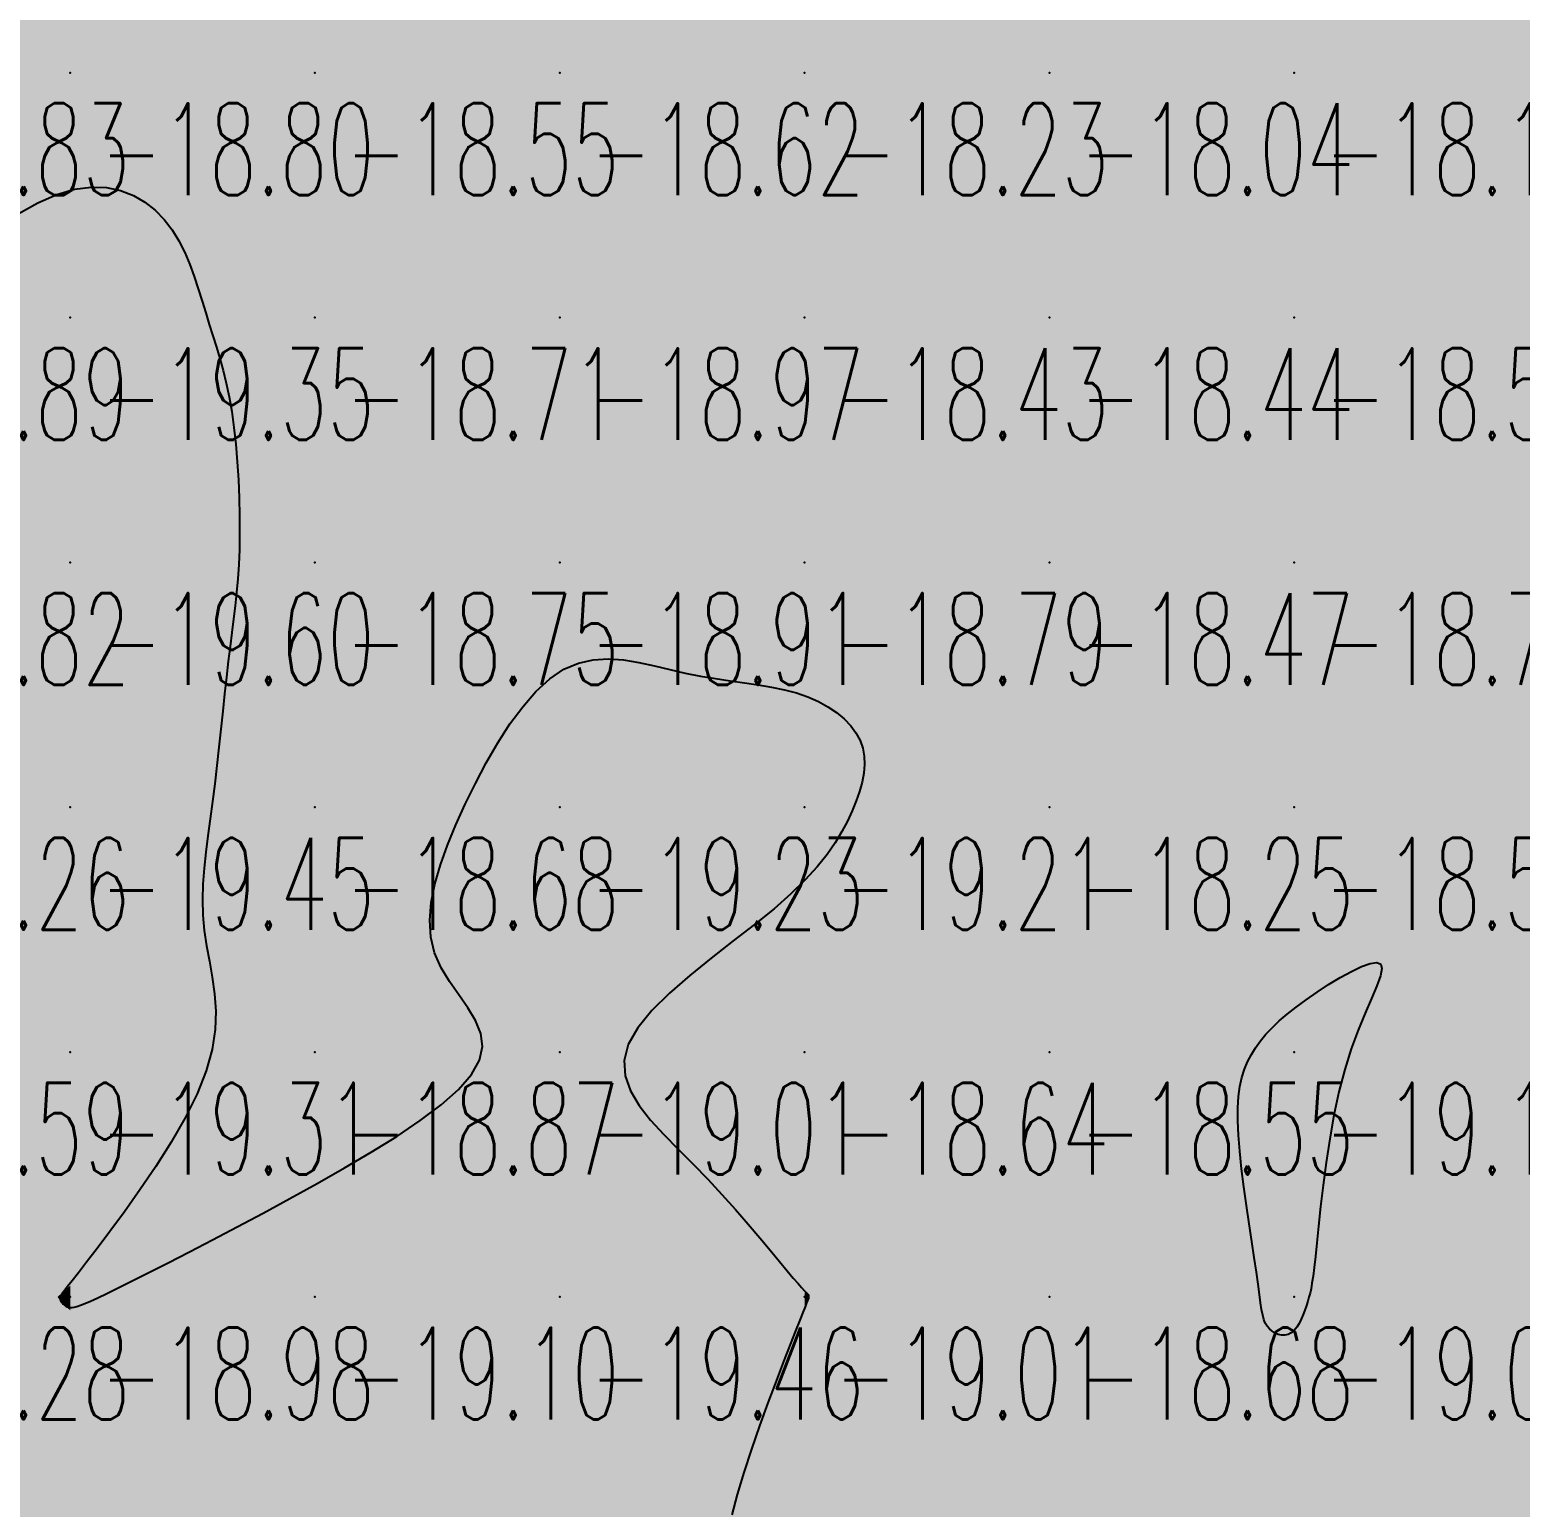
# Model space of a CAD drawing. Header units: millimetres. Extents: x 88261 to 90953, y 390274 to 392322.
# Drawn here: x 89448.6 to 89509.5, y 390778.7 to 390839 of the extents above; entities that cross this region are included whole.
import ezdxf
from ezdxf.enums import TextEntityAlignment as Align

# ---------------------------------------------------------------- set-up
doc = ezdxf.new("R2010")
doc.units = ezdxf.units.MM
doc.header["$LTSCALE"] = 25
for name, color, linetype in [('CN_03_00', 7, 'Continuous'), ('COTEAlt', 7, 'Continuous'), ('TN_COLORIAGE', 7, 'Continuous')]:
    doc.layers.add(name, color=color, linetype=linetype)
doc.styles.add('Simplex 1.0', font='Simplex.shx', dxfattribs={"width": 0.99, "height": 2.5})
doc.styles.get("Standard").update_dxf_attribs({"font": 'times.ttf'})

# ---------------------------------------------------------------- blocks, each defined once
blk = doc.blocks.new('COTE')
at = {"color": 0}
blk.add_point((0, 0), dxfattribs=at)
at = {"layer": 'COTEAlt'}
blk.add_attdef('ALT', text='', height=3.75, dxfattribs=at).set_placement((1.25, -1.25), align=Align.TOP_LEFT)

msp = doc.modelspace()

# ---------------------------------------------------------------- linework, layer by layer
at = {"layer": 'CN_03_00', "elevation": -19, "flags": 128}
msp.add_lwpolyline([(89448.12, 390831.475), (89448.924, 390831.929), (89449.7, 390832.267), (89450.428, 390832.477), (89451.106, 390832.566), (89451.732, 390832.546), (89452.306, 390832.43), (89452.83, 390832.229), (89453.302, 390831.955), (89453.723, 390831.621), (89454.093, 390831.239), (89454.414, 390830.819), (89454.69, 390830.369), (89454.928, 390829.897), (89455.135, 390829.408), (89455.318, 390828.911), (89455.482, 390828.41), (89455.635, 390827.914), (89455.783, 390827.429), (89455.931, 390826.959), (89456.078, 390826.498), (89456.224, 390826.036), (89456.365, 390825.565), (89456.499, 390825.075), (89456.626, 390824.558), (89456.742, 390824.005), (89456.845, 390823.406), (89456.935, 390822.755), (89457.01, 390822.064), (89457.071, 390821.343), (89457.118, 390820.608), (89457.15, 390819.87), (89457.167, 390819.142), (89457.17, 390818.439), (89457.159, 390817.772), (89457.133, 390817.151), (89457.094, 390816.569), (89457.045, 390816.012), (89456.987, 390815.47), (89456.922, 390814.93), (89456.851, 390814.38), (89456.778, 390813.809), (89456.703, 390813.205), (89456.628, 390812.558), (89456.553, 390811.875), (89456.477, 390811.164), (89456.4, 390810.432), (89456.32, 390809.689), (89456.238, 390808.943), (89456.152, 390808.201), (89456.061, 390807.474), (89455.967, 390806.766), (89455.874, 390806.078), (89455.789, 390805.407), (89455.718, 390804.75), (89455.669, 390804.104), (89455.648, 390803.468), (89455.662, 390802.838), (89455.716, 390802.212), (89455.813, 390801.586), (89455.933, 390800.952), (89456.054, 390800.302), (89456.149, 390799.625), (89456.197, 390798.914), (89456.172, 390798.158), (89456.05, 390797.349), (89455.809, 390796.477), (89455.432, 390795.54), (89454.941, 390794.558), (89454.368, 390793.558), (89453.743, 390792.566), (89453.098, 390791.61), (89452.462, 390790.715), (89451.868, 390789.909), (89451.345, 390789.217), (89450.919, 390788.66), (89450.583, 390788.227), (89450.328, 390787.902), (89450.141, 390787.665), (89450.011, 390787.501), (89449.928, 390787.391), (89449.878, 390787.319), (89449.852, 390787.267), (89449.838, 390787.22), (89449.835, 390787.176), (89449.841, 390787.134), (89449.855, 390787.094), (89449.875, 390787.055), (89449.901, 390787.018), (89449.93, 390786.983), (89449.961, 390786.948), (89449.995, 390786.915), (89450.031, 390786.884), (89450.073, 390786.857), (89450.121, 390786.835), (89450.177, 390786.82), (89450.244, 390786.813), (89450.323, 390786.815), (89450.415, 390786.828), (89450.525, 390786.854), (89450.664, 390786.898), (89450.842, 390786.967), (89451.074, 390787.066), (89451.372, 390787.202), (89451.747, 390787.381), (89452.213, 390787.608), (89452.783, 390787.891), (89453.463, 390788.232), (89454.246, 390788.63), (89455.117, 390789.077), (89456.064, 390789.569), (89457.072, 390790.1), (89458.128, 390790.665), (89459.219, 390791.258), (89460.331, 390791.873), (89461.449, 390792.506), (89462.544, 390793.149), (89463.587, 390793.798), (89464.548, 390794.446), (89465.397, 390795.088), (89466.105, 390795.716), (89466.641, 390796.326), (89466.975, 390796.911), (89467.09, 390797.468), (89467.018, 390798.003), (89466.804, 390798.526), (89466.49, 390799.047), (89466.122, 390799.574), (89465.744, 390800.118), (89465.401, 390800.687), (89465.135, 390801.292), (89464.983, 390801.938), (89464.942, 390802.625), (89465.001, 390803.348), (89465.147, 390804.103), (89465.371, 390804.886), (89465.659, 390805.693), (89466.001, 390806.52), (89466.385, 390807.362), (89466.802, 390808.213), (89467.247, 390809.056), (89467.719, 390809.873), (89468.215, 390810.643), (89468.735, 390811.347), (89469.276, 390811.967), (89469.836, 390812.482), (89470.414, 390812.874), (89471.007, 390813.13), (89471.613, 390813.265), (89472.229, 390813.299), (89472.853, 390813.255), (89473.481, 390813.154), (89474.112, 390813.017), (89474.742, 390812.864), (89475.37, 390812.719), (89475.991, 390812.597), (89476.604, 390812.495), (89477.205, 390812.407), (89477.791, 390812.324), (89478.358, 390812.24), (89478.904, 390812.148), (89479.426, 390812.039), (89479.92, 390811.908), (89480.383, 390811.747), (89480.812, 390811.557), (89481.205, 390811.343), (89481.558, 390811.105), (89481.868, 390810.846), (89482.133, 390810.568), (89482.35, 390810.275), (89482.515, 390809.969), (89482.626, 390809.651), (89482.688, 390809.322), (89482.702, 390808.982), (89482.673, 390808.63), (89482.604, 390808.265), (89482.5, 390807.888), (89482.363, 390807.498), (89482.198, 390807.095), (89482.006, 390806.677), (89481.778, 390806.243), (89481.502, 390805.789), (89481.166, 390805.311), (89480.76, 390804.806), (89480.272, 390804.271), (89479.689, 390803.702), (89479.001, 390803.097), (89478.206, 390802.453), (89477.337, 390801.778), (89476.439, 390801.08), (89475.556, 390800.368), (89474.731, 390799.651), (89474.01, 390798.937), (89473.434, 390798.235), (89473.049, 390797.553), (89472.886, 390796.899), (89472.926, 390796.268), (89473.138, 390795.656), (89473.492, 390795.056), (89473.955, 390794.463), (89474.498, 390793.87), (89475.089, 390793.274), (89475.697, 390792.667), (89476.295, 390792.047), (89476.873, 390791.423), (89477.423, 390790.809), (89477.94, 390790.216), (89478.416, 390789.658), (89478.846, 390789.146), (89479.222, 390788.693), (89479.538, 390788.312), (89479.79, 390788.011), (89479.984, 390787.784), (89480.127, 390787.619), (89480.228, 390787.506), (89480.295, 390787.435), (89480.336, 390787.394), (89480.36, 390787.373), (89480.374, 390787.361), (89480.386, 390787.35), (89480.396, 390787.336), (89480.404, 390787.32), (89480.41, 390787.301), (89480.413, 390787.28), (89480.413, 390787.255), (89480.41, 390787.227), (89480.403, 390787.194), (89480.391, 390787.155), (89480.369, 390787.094), (89480.33, 390786.994), (89480.268, 390786.837), (89480.177, 390786.607), (89480.05, 390786.285), (89479.881, 390785.855), (89479.664, 390785.299), (89479.395, 390784.608), (89479.087, 390783.803), (89478.754, 390782.917), (89478.414, 390781.98), (89478.08, 390781.023), (89477.769, 390780.076), (89477.495, 390779.17), (89477.276, 390778.336)], dxfattribs=at)
msp.add_lwpolyline([(89501.118, 390788.888), (89501.066, 390788.438), (89501.02, 390788.082), (89500.979, 390787.801), (89500.939, 390787.577), (89500.898, 390787.392), (89500.855, 390787.227), (89500.807, 390787.064), (89500.752, 390786.889), (89500.69, 390786.704), (89500.62, 390786.517), (89500.542, 390786.333), (89500.454, 390786.16), (89500.358, 390786.004), (89500.251, 390785.873), (89500.134, 390785.773), (89500.008, 390785.709), (89499.874, 390785.679), (89499.737, 390785.681), (89499.602, 390785.711), (89499.471, 390785.766), (89499.349, 390785.843), (89499.239, 390785.938), (89499.146, 390786.048), (89499.071, 390786.173), (89499.012, 390786.32), (89498.964, 390786.499), (89498.921, 390786.723), (89498.878, 390786.999), (89498.832, 390787.34), (89498.776, 390787.755), (89498.705, 390788.256), (89498.618, 390788.846), (89498.517, 390789.51), (89498.409, 390790.226), (89498.3, 390790.974), (89498.196, 390791.732), (89498.103, 390792.478), (89498.027, 390793.191), (89497.974, 390793.85), (89497.949, 390794.439), (89497.951, 390794.96), (89497.981, 390795.423), (89498.036, 390795.834), (89498.117, 390796.204), (89498.222, 390796.539), (89498.35, 390796.848), (89498.501, 390797.139), (89498.674, 390797.42), (89498.871, 390797.695), (89499.095, 390797.966), (89499.35, 390798.236), (89499.639, 390798.51), (89499.964, 390798.789), (89500.328, 390799.076), (89500.735, 390799.375), (89501.184, 390799.686), (89501.656, 390799.994), (89502.132, 390800.282), (89502.588, 390800.533), (89503.003, 390800.731), (89503.356, 390800.859), (89503.626, 390800.898), (89503.79, 390800.832), (89503.834, 390800.649), (89503.772, 390800.35), (89503.625, 390799.943), (89503.411, 390799.435), (89503.153, 390798.832), (89502.871, 390798.141), (89502.584, 390797.37), (89502.314, 390796.525), (89502.078, 390795.616), (89501.874, 390794.664), (89501.702, 390793.695), (89501.556, 390792.733), (89501.434, 390791.803), (89501.333, 390790.93), (89501.248, 390790.137), (89501.178, 390789.451), (89501.118, 390788.888)], close=True, dxfattribs=at)
at = {"layer": 'TN_COLORIAGE', "color": 203}
for points in [[(89450.249, 390837.239, -18.629), (89460.249, 390837.239, -18.629), (89460.249, 390847.239, -18.629)], [(89450.249, 390842.742, -18.629), (89453.256, 390847.239, -18.629), (89450.249, 390837.239, -18.629), (89460.249, 390847.239, -18.629)], [(89460.249, 390837.239, -18.631), (89470.249, 390837.239, -18.631), (89470.249, 390847.239, -18.631)], [(89460.249, 390847.239, -18.631), (89460.249, 390837.239, -18.631), (89470.249, 390847.239, -18.631)], [(89470.249, 390837.239, -18.328), (89480.249, 390837.239, -18.328), (89480.249, 390847.239, -18.328)], [(89470.249, 390847.239, -18.328), (89470.249, 390837.239, -18.328), (89480.249, 390847.239, -18.328)], [(89480.249, 390837.239, -18.261), (89490.249, 390837.239, -18.261), (89490.249, 390847.239, -18.261)], [(89480.249, 390847.239, -18.261), (89480.249, 390837.239, -18.261), (89490.249, 390847.239, -18.261)], [(89490.249, 390837.239, -18.156), (89500.249, 390837.239, -18.156), (89500.249, 390847.239, -18.156)], [(89490.249, 390847.239, -18.156), (89490.249, 390837.239, -18.156), (89500.249, 390847.239, -18.156)], [(89500.249, 390837.239, -18), (89508.328, 390845.318, -18), (89500.249, 390847.239, -18), (89508.05, 390847.239, -18)], [(89500.249, 390837.239, -18), (89508.328, 390845.318, -18), (89510.249, 390837.239, -18), (89510.249, 390844.659, -18)], [(89445.366, 390842.357, -18.805), (89450.249, 390842.742, -18.805), (89440.249, 390837.239, -18.805), (89450.249, 390837.239, -18.805)], [(89442.568, 390827.239, -18.805), (89450.249, 390833.684, -18.805), (89440.249, 390827.239, -18.805), (89450.249, 390837.239, -18.805)], [(89440.249, 390837.239, -18.805), (89440.249, 390827.239, -18.805), (89450.249, 390837.239, -18.805)], [(89450.249, 390833.684, -18.547), (89454.637, 390831.627, -18.547), (89450.249, 390837.239, -18.547), (89460.249, 390837.239, -18.547)], [(89455.765, 390827.239, -18.547), (89454.637, 390831.627, -18.547), (89460.249, 390827.239, -18.547), (89460.249, 390837.239, -18.547)], [(89460.249, 390827.239, -18.619), (89470.249, 390827.239, -18.619), (89470.249, 390837.239, -18.619)], [(89460.249, 390837.239, -18.619), (89460.249, 390827.239, -18.619), (89470.249, 390837.239, -18.619)], [(89470.249, 390827.239, -18.228), (89480.249, 390827.239, -18.228), (89480.249, 390837.239, -18.228)], [(89470.249, 390837.239, -18.228), (89470.249, 390827.239, -18.228), (89480.249, 390837.239, -18.228)], [(89480.249, 390827.239, -18.044), (89490.249, 390827.239, -18.044), (89490.249, 390837.239, -18.044)], [(89480.249, 390837.239, -18.044), (89480.249, 390827.239, -18.044), (89490.249, 390837.239, -18.044)], [(89490.249, 390827.239, -18.185), (89500.249, 390827.239, -18.185), (89500.249, 390837.239, -18.185)], [(89490.249, 390837.239, -18.185), (89490.249, 390827.239, -18.185), (89500.249, 390837.239, -18.185)], [(89500.249, 390827.239, -18.127), (89510.249, 390827.239, -18.127), (89510.249, 390837.239, -18.127)], [(89500.249, 390837.239, -18.127), (89500.249, 390827.239, -18.127), (89510.249, 390837.239, -18.127)], [(89455.765, 390827.239, -18.712), (89456.998, 390823.989, -18.712), (89460.249, 390827.239, -18.712)], [(89457.314, 390817.239, -18.712), (89456.998, 390823.989, -18.712), (89460.249, 390817.239, -18.712), (89460.249, 390827.239, -18.712)], [(89460.249, 390817.239, -18.965), (89470.249, 390817.239, -18.965), (89470.249, 390827.239, -18.965)], [(89460.249, 390827.239, -18.965), (89460.249, 390817.239, -18.965), (89470.249, 390827.239, -18.965)], [(89470.249, 390817.239, -18.431), (89480.249, 390817.239, -18.431), (89480.249, 390827.239, -18.431)], [(89470.249, 390827.239, -18.431), (89470.249, 390817.239, -18.431), (89480.249, 390827.239, -18.431)], [(89480.249, 390817.239, -18.437), (89490.249, 390817.239, -18.437), (89490.249, 390827.239, -18.437)], [(89480.249, 390827.239, -18.437), (89480.249, 390817.239, -18.437), (89490.249, 390827.239, -18.437)], [(89490.249, 390817.239, -18.575), (89500.249, 390817.239, -18.575), (89500.249, 390827.239, -18.575)], [(89490.249, 390827.239, -18.575), (89490.249, 390817.239, -18.575), (89500.249, 390827.239, -18.575)], [(89500.249, 390817.239, -18.109), (89510.249, 390817.239, -18.109), (89510.249, 390827.239, -18.109)], [(89500.249, 390827.239, -18.109), (89500.249, 390817.239, -18.109), (89510.249, 390827.239, -18.109)], [(89456.697, 390813.687, -18.683), (89456.116, 390807.239, -18.683), (89460.249, 390817.239, -18.683), (89460.249, 390807.239, -18.683)], [(89456.697, 390813.687, -18.752), (89457.314, 390817.239, -18.752), (89460.249, 390817.239, -18.752)], [(89460.249, 390817.239, -18.909), (89460.249, 390807.239, -18.909), (89470.249, 390817.239, -18.909)], [(89470.249, 390814.396, -18.683), (89466.059, 390807.239, -18.683), (89470.249, 390817.239, -18.683), (89460.249, 390807.239, -18.683)], [(89470.249, 390814.396, -18.787), (89475.43, 390812.421, -18.787), (89470.249, 390817.239, -18.787), (89480.249, 390817.239, -18.787)], [(89480.249, 390812.235, -18.787), (89475.43, 390812.421, -18.787), (89480.249, 390817.239, -18.787)], [(89480.249, 390812.235, -18.466), (89483.094, 390810.085, -18.466), (89480.249, 390817.239, -18.466), (89490.249, 390817.239, -18.466)], [(89483.094, 390810.085, -18.253), (89482.462, 390807.239, -18.253), (89490.249, 390817.239, -18.253), (89490.249, 390807.239, -18.253)], [(89490.249, 390817.239, -18.768), (89490.249, 390807.239, -18.768), (89500.249, 390817.239, -18.768)], [(89490.249, 390807.239, -18.768), (89500.249, 390807.239, -18.768), (89500.249, 390817.239, -18.768)], [(89500.249, 390817.239, -18.447), (89500.249, 390807.239, -18.447), (89510.249, 390817.239, -18.447)], [(89500.249, 390807.239, -18.447), (89510.249, 390807.239, -18.447), (89510.249, 390817.239, -18.447)], [(89457.349, 390797.239, -18.683), (89455.208, 390802.198, -18.683), (89460.249, 390797.239, -18.683), (89460.249, 390807.239, -18.683)], [(89455.208, 390802.198, -18.683), (89456.116, 390807.239, -18.683), (89460.249, 390807.239, -18.683)], [(89463.827, 390800.818, -18.683), (89466.059, 390807.239, -18.683), (89460.249, 390797.239, -18.683), (89460.249, 390807.239, -18.683)], [(89480.249, 390797.239, -18.253), (89490.249, 390797.239, -18.253), (89490.249, 390807.239, -18.253)], [(89480.249, 390803.526, -18.253), (89482.462, 390807.239, -18.253), (89480.249, 390797.239, -18.253), (89490.249, 390807.239, -18.253)], [(89500.249, 390799.22, -18.549), (89498.273, 390797.239, -18.549), (89500.249, 390807.239, -18.549), (89490.249, 390797.239, -18.549)], [(89490.249, 390807.239, -18.55), (89490.249, 390797.239, -18.55), (89500.249, 390807.239, -18.55)], [(89505.143, 390802.134, -18.55), (89500.249, 390799.22, -18.55), (89510.249, 390807.239, -18.55), (89500.249, 390807.239, -18.55)], [(89505.143, 390802.134, -18.446), (89501.919, 390797.239, -18.446), (89510.249, 390807.239, -18.446), (89510.249, 390797.239, -18.446)], [(89470.55, 390797.239, -18.64), (89480.249, 390803.526, -18.64), (89480.249, 390797.239, -18.64)], [(89469.443, 390797.239, -18.873), (89463.827, 390800.818, -18.873), (89460.249, 390797.239, -18.873)], [(89451.55, 390787.239, -18.873), (89460.249, 390791.69, -18.873), (89450.249, 390787.239, -18.873), (89460.249, 390797.239, -18.873)], [(89450.249, 390787.706, -18.873), (89457.349, 390797.239, -18.873), (89450.249, 390787.239, -18.873), (89460.249, 390797.239, -18.873)], [(89469.443, 390797.239, -18.873), (89460.249, 390791.69, -18.873), (89460.249, 390797.239, -18.873)], [(89470.55, 390797.239, -18.64), (89475.846, 390792.837, -18.64), (89480.249, 390797.239, -18.64)], [(89480.249, 390787.414, -18.64), (89475.846, 390792.837, -18.64), (89480.249, 390797.239, -18.64)], [(89480.249, 390787.414, -18.549), (89480.388, 390787.379, -18.549), (89480.249, 390797.239, -18.549), (89490.249, 390797.239, -18.549)], [(89480.445, 390787.239, -18.549), (89480.388, 390787.379, -18.549), (89490.249, 390787.239, -18.549), (89490.249, 390797.239, -18.549)], [(89497.665, 390794.656, -18.549), (89498.273, 390797.239, -18.549), (89490.249, 390787.239, -18.549), (89490.249, 390797.239, -18.549)], [(89501.066, 390788.057, -18.27), (89500.882, 390787.239, -18.27), (89510.249, 390797.239, -18.27), (89510.249, 390787.239, -18.27)], [(89501.066, 390788.057, -18.446), (89501.919, 390797.239, -18.446), (89510.249, 390797.239, -18.446)], [(89498.909, 390787.239, -18.681), (89497.665, 390794.656, -18.681), (89490.249, 390787.239, -18.681)], [(89449.728, 390787.239, -18.985), (89450.249, 390787.706, -18.985), (89450.249, 390787.239, -18.985)], [(89449.728, 390787.239, -18.985), (89449.948, 390786.938, -18.985), (89450.249, 390787.239, -18.985)], [(89450.249, 390786.697, -18.985), (89449.948, 390786.938, -18.985), (89450.249, 390787.239, -18.985)], [(89451.55, 390787.239, -18.985), (89450.249, 390786.697, -18.985), (89450.249, 390787.239, -18.985)], [(89480.249, 390786.829, -18.681), (89480.445, 390787.239, -18.681), (89480.249, 390777.239, -18.681), (89490.249, 390787.239, -18.681)], [(89480.249, 390777.239, -18.681), (89490.249, 390777.239, -18.681), (89490.249, 390787.239, -18.681)], [(89498.909, 390787.239, -18.676), (89498.929, 390785.92, -18.676), (89490.249, 390787.239, -18.676), (89490.249, 390777.239, -18.676)], [(89500.249, 390777.239, -18.27), (89510.249, 390777.239, -18.27), (89510.249, 390787.239, -18.27)], [(89500.249, 390785.37, -18.27), (89500.882, 390787.239, -18.27), (89500.249, 390777.239, -18.27), (89510.249, 390787.239, -18.27)], [(89480.249, 390786.829, -18.851), (89476.541, 390777.239, -18.851), (89480.249, 390777.239, -18.851)], [(89500.249, 390785.37, -18.676), (89498.929, 390785.92, -18.676), (89500.249, 390777.239, -18.676), (89490.249, 390777.239, -18.676)]]:
    msp.add_solid(points, dxfattribs=at)
at = {"layer": 'TN_COLORIAGE', "color": 213}
for points in [[(89450.249, 390833.684, -19.354), (89442.568, 390827.239, -19.354), (89450.249, 390827.239, -19.354)], [(89454.637, 390831.627, -19.354), (89450.249, 390833.684, -19.354), (89450.249, 390827.239, -19.354)], [(89454.637, 390831.627, -19.354), (89455.765, 390827.239, -19.354), (89450.249, 390827.239, -19.354)], [(89450.249, 390817.239, -19), (89442.535, 390817.239, -19), (89450.249, 390827.239, -19), (89443.583, 390820.574, -19)], [(89443.583, 390820.574, -19.354), (89442.568, 390827.239, -19.354), (89450.249, 390827.239, -19.354)], [(89450.249, 390817.239, -19), (89456.998, 390823.989, -19), (89450.249, 390827.239, -19), (89455.765, 390827.239, -19)], [(89456.998, 390823.989, -19.598), (89457.314, 390817.239, -19.598), (89450.249, 390817.239, -19.598)], [(89440.249, 390807.239, -19.598), (89450.249, 390807.239, -19.598), (89450.249, 390817.239, -19.598)], [(89450.249, 390817.239, -19), (89442.535, 390817.239, -19), (89440.249, 390807.239, -19), (89440.249, 390813.203, -19)], [(89450.249, 390817.239, -19), (89457.314, 390817.239, -19), (89450.249, 390807.239, -19), (89456.697, 390813.687, -19)], [(89466.059, 390807.239, -19.229), (89470.249, 390814.396, -19.229), (89470.249, 390807.239, -19.229)], [(89475.43, 390812.421, -19.229), (89470.249, 390814.396, -19.229), (89470.249, 390807.239, -19.229)], [(89456.116, 390807.239, -19.45), (89456.697, 390813.687, -19.45), (89450.249, 390807.239, -19.45)], [(89470.249, 390807.239, -19), (89475.43, 390812.421, -19), (89480.249, 390807.239, -19), (89480.249, 390812.235, -19)], [(89483.094, 390810.085, -19.212), (89480.249, 390812.235, -19.212), (89480.249, 390807.239, -19.212)], [(89482.462, 390807.239, -19.212), (89483.094, 390810.085, -19.212), (89480.249, 390807.239, -19.212)], [(89440.249, 390797.239, -19.45), (89450.249, 390797.239, -19.45), (89450.249, 390807.239, -19.45)], [(89440.249, 390807.239, -19.45), (89440.249, 390797.239, -19.45), (89450.249, 390807.239, -19.45)], [(89450.249, 390807.239, -19), (89456.116, 390807.239, -19), (89450.249, 390797.239, -19), (89455.208, 390802.198, -19)], [(89470.249, 390807.239, -19), (89463.827, 390800.818, -19), (89470.249, 390797.239, -19), (89469.443, 390797.239, -19)], [(89466.059, 390807.239, -19.229), (89463.827, 390800.818, -19.229), (89470.249, 390807.239, -19.229)], [(89470.249, 390807.239, -19.212), (89470.249, 390797.239, -19.212), (89480.249, 390807.239, -19.212)], [(89480.249, 390807.239, -19), (89480.249, 390803.526, -19), (89470.249, 390797.239, -19), (89470.55, 390797.239, -19)], [(89482.462, 390807.239, -19.212), (89480.249, 390803.526, -19.212), (89480.249, 390807.239, -19.212)], [(89455.208, 390802.198, -19.312), (89457.349, 390797.239, -19.312), (89450.249, 390797.239, -19.312)], [(89501.919, 390797.239, -19.111), (89505.143, 390802.134, -19.111), (89500.249, 390797.239, -19.111)], [(89500.249, 390799.22, -19.111), (89505.143, 390802.134, -19.111), (89500.249, 390797.239, -19.111)], [(89498.273, 390797.239, -19.111), (89500.249, 390799.22, -19.111), (89500.249, 390797.239, -19.111)], [(89440.249, 390797.239, -19.312), (89440.249, 390787.239, -19.312), (89450.249, 390797.239, -19.312)], [(89450.249, 390797.239, -19), (89450.249, 390787.706, -19), (89440.249, 390787.239, -19), (89449.728, 390787.239, -19)], [(89457.349, 390797.239, -19.312), (89450.249, 390787.706, -19.312), (89450.249, 390797.239, -19.312)], [(89460.249, 390787.239, -19), (89460.249, 390791.69, -19), (89470.249, 390797.239, -19), (89469.443, 390797.239, -19)], [(89460.249, 390787.239, -19.011), (89470.249, 390787.239, -19.011), (89470.249, 390797.239, -19.011)], [(89470.249, 390787.239, -19), (89475.846, 390792.837, -19), (89470.249, 390797.239, -19), (89470.55, 390797.239, -19)], [(89500.249, 390797.239, -19), (89497.665, 390794.656, -19), (89500.249, 390787.239, -19), (89498.909, 390787.239, -19)], [(89498.273, 390797.239, -19.111), (89497.665, 390794.656, -19.111), (89500.249, 390797.239, -19.111)], [(89500.249, 390797.239, -19), (89501.919, 390797.239, -19), (89500.249, 390787.239, -19), (89501.066, 390788.057, -19)], [(89470.249, 390787.239, -19), (89475.846, 390792.837, -19), (89480.249, 390787.239, -19), (89480.249, 390787.414, -19)], [(89460.249, 390791.69, -19.102), (89451.55, 390787.239, -19.102), (89460.249, 390787.239, -19.102)], [(89500.882, 390787.239, -19.049), (89501.066, 390788.057, -19.049), (89500.249, 390787.239, -19.049)], [(89440.249, 390777.239, -19), (89449.948, 390786.938, -19), (89440.249, 390787.239, -19), (89449.728, 390787.239, -19)], [(89440.249, 390777.239, -19), (89449.948, 390786.938, -19), (89450.249, 390777.239, -19), (89450.249, 390786.697, -19)], [(89450.249, 390777.239, -19.102), (89460.249, 390777.239, -19.102), (89460.249, 390787.239, -19.102)], [(89450.249, 390777.239, -19), (89450.249, 390786.697, -19), (89460.249, 390787.239, -19), (89451.55, 390787.239, -19)], [(89460.249, 390777.239, -19.457), (89470.249, 390777.239, -19.457), (89470.249, 390787.239, -19.457)], [(89460.249, 390787.239, -19.457), (89460.249, 390777.239, -19.457), (89470.249, 390787.239, -19.457)], [(89470.249, 390777.239, -19), (89476.541, 390777.239, -19), (89480.249, 390787.239, -19), (89480.249, 390786.829, -19)], [(89470.249, 390787.239, -19.006), (89470.249, 390777.239, -19.006), (89480.249, 390787.239, -19.006)], [(89480.388, 390787.379, -19.006), (89480.249, 390787.414, -19.006), (89480.249, 390787.239, -19.006)], [(89480.388, 390787.379, -19.006), (89480.445, 390787.239, -19.006), (89480.249, 390787.239, -19.006)], [(89480.445, 390787.239, -19.006), (89480.249, 390786.829, -19.006), (89480.249, 390787.239, -19.006)], [(89498.929, 390785.92, -19.049), (89498.909, 390787.239, -19.049), (89500.249, 390787.239, -19.049)], [(89498.929, 390785.92, -19.049), (89500.249, 390785.37, -19.049), (89500.249, 390787.239, -19.049)], [(89500.882, 390787.239, -19.049), (89500.249, 390785.37, -19.049), (89500.249, 390787.239, -19.049)]]:
    msp.add_solid(points, dxfattribs=at)

# ---------------------------------------------------------------- block references
at = {"layer": 'COTEAlt'}
ref = msp.add_blockref('COTE', (89440.249, 390837.239), dxfattribs=at)
ref.add_attrib('ALT', '-18.83', dxfattribs={"height": 3.75, "style": 'Simplex 1.0', "width": 0.6}).set_placement((89441.499, 390835.989), align=Align.TOP_LEFT)
ref = msp.add_blockref('COTE', (89450.249, 390837.239), dxfattribs=at)
ref.add_attrib('ALT', '-18.80', dxfattribs={"height": 3.75, "style": 'Simplex 1.0', "width": 0.6}).set_placement((89451.499, 390835.989), align=Align.TOP_LEFT)
ref = msp.add_blockref('COTE', (89460.249, 390837.239), dxfattribs=at)
ref.add_attrib('ALT', '-18.55', dxfattribs={"height": 3.75, "style": 'Simplex 1.0', "width": 0.6}).set_placement((89461.499, 390835.989), align=Align.TOP_LEFT)
ref = msp.add_blockref('COTE', (89470.249, 390837.239), dxfattribs=at)
ref.add_attrib('ALT', '-18.62', dxfattribs={"height": 3.75, "style": 'Simplex 1.0', "width": 0.6}).set_placement((89471.499, 390835.989), align=Align.TOP_LEFT)
ref = msp.add_blockref('COTE', (89480.249, 390837.239), dxfattribs=at)
ref.add_attrib('ALT', '-18.23', dxfattribs={"height": 3.75, "style": 'Simplex 1.0', "width": 0.6}).set_placement((89481.499, 390835.989), align=Align.TOP_LEFT)
ref = msp.add_blockref('COTE', (89490.249, 390837.239), dxfattribs=at)
ref.add_attrib('ALT', '-18.04', dxfattribs={"height": 3.75, "style": 'Simplex 1.0', "width": 0.6}).set_placement((89491.499, 390835.989), align=Align.TOP_LEFT)
ref = msp.add_blockref('COTE', (89500.249, 390837.239), dxfattribs=at)
ref.add_attrib('ALT', '-18.19', dxfattribs={"height": 3.75, "style": 'Simplex 1.0', "width": 0.6}).set_placement((89501.499, 390835.989), align=Align.TOP_LEFT)
ref = msp.add_blockref('COTE', (89440.249, 390827.239), dxfattribs=at)
ref.add_attrib('ALT', '-18.89', dxfattribs={"height": 3.75, "style": 'Simplex 1.0', "width": 0.6}).set_placement((89441.499, 390825.989), align=Align.TOP_LEFT)
ref = msp.add_blockref('COTE', (89450.249, 390827.239), dxfattribs=at)
ref.add_attrib('ALT', '-19.35', dxfattribs={"height": 3.75, "style": 'Simplex 1.0', "width": 0.6}).set_placement((89451.499, 390825.989), align=Align.TOP_LEFT)
ref = msp.add_blockref('COTE', (89460.249, 390827.239), dxfattribs=at)
ref.add_attrib('ALT', '-18.71', dxfattribs={"height": 3.75, "style": 'Simplex 1.0', "width": 0.6}).set_placement((89461.499, 390825.989), align=Align.TOP_LEFT)
ref = msp.add_blockref('COTE', (89470.249, 390827.239), dxfattribs=at)
ref.add_attrib('ALT', '-18.97', dxfattribs={"height": 3.75, "style": 'Simplex 1.0', "width": 0.6}).set_placement((89471.499, 390825.989), align=Align.TOP_LEFT)
ref = msp.add_blockref('COTE', (89480.249, 390827.239), dxfattribs=at)
ref.add_attrib('ALT', '-18.43', dxfattribs={"height": 3.75, "style": 'Simplex 1.0', "width": 0.6}).set_placement((89481.499, 390825.989), align=Align.TOP_LEFT)
ref = msp.add_blockref('COTE', (89490.249, 390827.239), dxfattribs=at)
ref.add_attrib('ALT', '-18.44', dxfattribs={"height": 3.75, "style": 'Simplex 1.0', "width": 0.6}).set_placement((89491.499, 390825.989), align=Align.TOP_LEFT)
ref = msp.add_blockref('COTE', (89500.249, 390827.239), dxfattribs=at)
ref.add_attrib('ALT', '-18.57', dxfattribs={"height": 3.75, "style": 'Simplex 1.0', "width": 0.6}).set_placement((89501.499, 390825.989), align=Align.TOP_LEFT)
ref = msp.add_blockref('COTE', (89440.249, 390817.239), dxfattribs=at)
ref.add_attrib('ALT', '-18.82', dxfattribs={"height": 3.75, "style": 'Simplex 1.0', "width": 0.6}).set_placement((89441.499, 390815.989), align=Align.TOP_LEFT)
ref = msp.add_blockref('COTE', (89450.249, 390817.239), dxfattribs=at)
ref.add_attrib('ALT', '-19.60', dxfattribs={"height": 3.75, "style": 'Simplex 1.0', "width": 0.6}).set_placement((89451.499, 390815.989), align=Align.TOP_LEFT)
ref = msp.add_blockref('COTE', (89460.249, 390817.239), dxfattribs=at)
ref.add_attrib('ALT', '-18.75', dxfattribs={"height": 3.75, "style": 'Simplex 1.0', "width": 0.6}).set_placement((89461.499, 390815.989), align=Align.TOP_LEFT)
ref = msp.add_blockref('COTE', (89470.249, 390817.239), dxfattribs=at)
ref.add_attrib('ALT', '-18.91', dxfattribs={"height": 3.75, "style": 'Simplex 1.0', "width": 0.6}).set_placement((89471.499, 390815.989), align=Align.TOP_LEFT)
ref = msp.add_blockref('COTE', (89480.249, 390817.239), dxfattribs=at)
ref.add_attrib('ALT', '-18.79', dxfattribs={"height": 3.75, "style": 'Simplex 1.0', "width": 0.6}).set_placement((89481.499, 390815.989), align=Align.TOP_LEFT)
ref = msp.add_blockref('COTE', (89490.249, 390817.239), dxfattribs=at)
ref.add_attrib('ALT', '-18.47', dxfattribs={"height": 3.75, "style": 'Simplex 1.0', "width": 0.6}).set_placement((89491.499, 390815.989), align=Align.TOP_LEFT)
ref = msp.add_blockref('COTE', (89500.249, 390817.239), dxfattribs=at)
ref.add_attrib('ALT', '-18.77', dxfattribs={"height": 3.75, "style": 'Simplex 1.0', "width": 0.6}).set_placement((89501.499, 390815.989), align=Align.TOP_LEFT)
ref = msp.add_blockref('COTE', (89440.249, 390807.239), dxfattribs=at)
ref.add_attrib('ALT', '-19.26', dxfattribs={"height": 3.75, "style": 'Simplex 1.0', "width": 0.6}).set_placement((89441.499, 390805.989), align=Align.TOP_LEFT)
ref = msp.add_blockref('COTE', (89450.249, 390807.239), dxfattribs=at)
ref.add_attrib('ALT', '-19.45', dxfattribs={"height": 3.75, "style": 'Simplex 1.0', "width": 0.6}).set_placement((89451.499, 390805.989), align=Align.TOP_LEFT)
ref = msp.add_blockref('COTE', (89460.249, 390807.239), dxfattribs=at)
ref.add_attrib('ALT', '-18.68', dxfattribs={"height": 3.75, "style": 'Simplex 1.0', "width": 0.6}).set_placement((89461.499, 390805.989), align=Align.TOP_LEFT)
ref = msp.add_blockref('COTE', (89470.249, 390807.239), dxfattribs=at)
ref.add_attrib('ALT', '-19.23', dxfattribs={"height": 3.75, "style": 'Simplex 1.0', "width": 0.6}).set_placement((89471.499, 390805.989), align=Align.TOP_LEFT)
ref = msp.add_blockref('COTE', (89480.249, 390807.239), dxfattribs=at)
ref.add_attrib('ALT', '-19.21', dxfattribs={"height": 3.75, "style": 'Simplex 1.0', "width": 0.6}).set_placement((89481.499, 390805.989), align=Align.TOP_LEFT)
ref = msp.add_blockref('COTE', (89490.249, 390807.239), dxfattribs=at)
ref.add_attrib('ALT', '-18.25', dxfattribs={"height": 3.75, "style": 'Simplex 1.0', "width": 0.6}).set_placement((89491.499, 390805.989), align=Align.TOP_LEFT)
ref = msp.add_blockref('COTE', (89500.249, 390807.239), dxfattribs=at)
ref.add_attrib('ALT', '-18.55', dxfattribs={"height": 3.75, "style": 'Simplex 1.0', "width": 0.6}).set_placement((89501.499, 390805.989), align=Align.TOP_LEFT)
ref = msp.add_blockref('COTE', (89440.249, 390797.239), dxfattribs=at)
ref.add_attrib('ALT', '-19.59', dxfattribs={"height": 3.75, "style": 'Simplex 1.0', "width": 0.6}).set_placement((89441.499, 390795.989), align=Align.TOP_LEFT)
ref = msp.add_blockref('COTE', (89450.249, 390797.239), dxfattribs=at)
ref.add_attrib('ALT', '-19.31', dxfattribs={"height": 3.75, "style": 'Simplex 1.0', "width": 0.6}).set_placement((89451.499, 390795.989), align=Align.TOP_LEFT)
ref = msp.add_blockref('COTE', (89460.249, 390797.239), dxfattribs=at)
ref.add_attrib('ALT', '-18.87', dxfattribs={"height": 3.75, "style": 'Simplex 1.0', "width": 0.6}).set_placement((89461.499, 390795.989), align=Align.TOP_LEFT)
ref = msp.add_blockref('COTE', (89470.249, 390797.239), dxfattribs=at)
ref.add_attrib('ALT', '-19.01', dxfattribs={"height": 3.75, "style": 'Simplex 1.0', "width": 0.6}).set_placement((89471.499, 390795.989), align=Align.TOP_LEFT)
ref = msp.add_blockref('COTE', (89480.249, 390797.239), dxfattribs=at)
ref.add_attrib('ALT', '-18.64', dxfattribs={"height": 3.75, "style": 'Simplex 1.0', "width": 0.6}).set_placement((89481.499, 390795.989), align=Align.TOP_LEFT)
ref = msp.add_blockref('COTE', (89490.249, 390797.239), dxfattribs=at)
ref.add_attrib('ALT', '-18.55', dxfattribs={"height": 3.75, "style": 'Simplex 1.0', "width": 0.6}).set_placement((89491.499, 390795.989), align=Align.TOP_LEFT)
ref = msp.add_blockref('COTE', (89500.249, 390797.239), dxfattribs=at)
ref.add_attrib('ALT', '-19.11', dxfattribs={"height": 3.75, "style": 'Simplex 1.0', "width": 0.6}).set_placement((89501.499, 390795.989), align=Align.TOP_LEFT)
ref = msp.add_blockref('COTE', (89440.249, 390787.239), dxfattribs=at)
ref.add_attrib('ALT', '-19.28', dxfattribs={"height": 3.75, "style": 'Simplex 1.0', "width": 0.6}).set_placement((89441.499, 390785.989), align=Align.TOP_LEFT)
ref = msp.add_blockref('COTE', (89450.249, 390787.239), dxfattribs=at)
ref.add_attrib('ALT', '-18.98', dxfattribs={"height": 3.75, "style": 'Simplex 1.0', "width": 0.6}).set_placement((89451.499, 390785.989), align=Align.TOP_LEFT)
ref = msp.add_blockref('COTE', (89460.249, 390787.239), dxfattribs=at)
ref.add_attrib('ALT', '-19.10', dxfattribs={"height": 3.75, "style": 'Simplex 1.0', "width": 0.6}).set_placement((89461.499, 390785.989), align=Align.TOP_LEFT)
ref = msp.add_blockref('COTE', (89470.249, 390787.239), dxfattribs=at)
ref.add_attrib('ALT', '-19.46', dxfattribs={"height": 3.75, "style": 'Simplex 1.0', "width": 0.6}).set_placement((89471.499, 390785.989), align=Align.TOP_LEFT)
ref = msp.add_blockref('COTE', (89480.249, 390787.239), dxfattribs=at)
ref.add_attrib('ALT', '-19.01', dxfattribs={"height": 3.75, "style": 'Simplex 1.0', "width": 0.6}).set_placement((89481.499, 390785.989), align=Align.TOP_LEFT)
ref = msp.add_blockref('COTE', (89490.249, 390787.239), dxfattribs=at)
ref.add_attrib('ALT', '-18.68', dxfattribs={"height": 3.75, "style": 'Simplex 1.0', "width": 0.6}).set_placement((89491.499, 390785.989), align=Align.TOP_LEFT)
ref = msp.add_blockref('COTE', (89500.249, 390787.239), dxfattribs=at)
ref.add_attrib('ALT', '-19.05', dxfattribs={"height": 3.75, "style": 'Simplex 1.0', "width": 0.6}).set_placement((89501.499, 390785.989), align=Align.TOP_LEFT)

doc.saveas('drawing.dxf')
